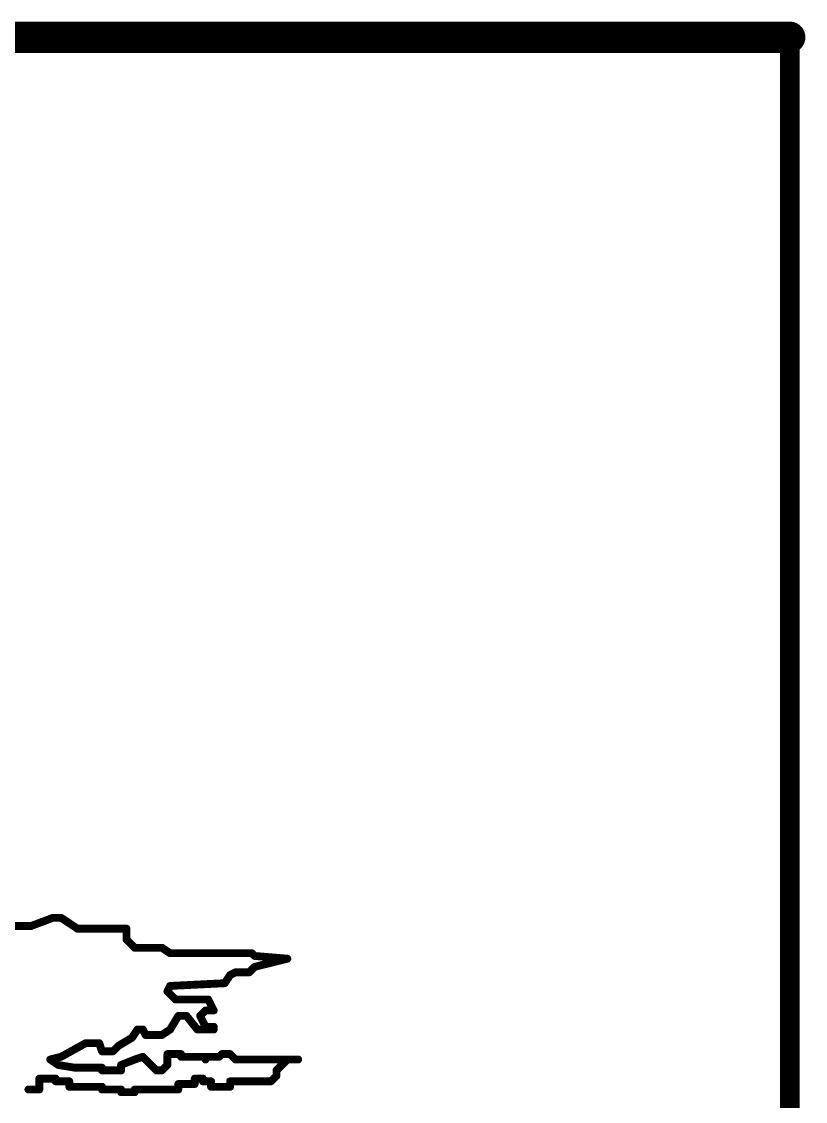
# Model space of a CAD drawing. Extents: x 0 to 104, y 0 to 74.
# Drawn here: x 48.92 to 53.99, y 39.38 to 46.37 of the extents above; entities that cross this region are included whole.
import ezdxf

# ---------------------------------------------------------------- set-up
doc = ezdxf.new("R2010")
doc.units = 0
doc.layers.add('21', color=251, linetype='CONTINUOUS')

msp = doc.modelspace()

# ---------------------------------------------------------------- linework, layer by layer
at = {"layer": '21'}
for points, const_width in [([(53.8884, 46.2684), (40.0916, 46.2684)], 0.2032), ([(53.8884, 32.4716), (53.8884, 46.2684)], 0.127), ([(49.1222, 40.5718), (48.9812, 40.5189)], 0.0508), ([(49.1751, 40.5718), (49.1222, 40.5718)], 0.0508), ([(49.2809, 40.5013), (49.1751, 40.5718)], 0.0508), ([(48.9812, 40.5189), (48.7696, 40.5189)], 0.0508), ([(49.5983, 40.5013), (49.2809, 40.5013)], 0.0508), ([(49.5983, 40.4308), (49.5983, 40.5013)], 0.0508), ([(49.6512, 40.3779), (49.5983, 40.4308)], 0.0508), ([(49.8275, 40.3779), (49.6512, 40.3779)], 0.0508), ([(49.8804, 40.3426), (49.8275, 40.3779)], 0.0508), ([(50.4094, 40.3426), (49.8804, 40.3426)], 0.0508), ([(50.427, 40.325), (50.4094, 40.3426)], 0.0508), ([(50.6386, 40.3073), (50.427, 40.325)], 0.0508), ([(50.427, 40.2544), (50.6386, 40.3073)], 0.0508), ([(50.2683, 40.2015), (50.3036, 40.2192)], 0.0508), ([(50.3036, 40.2192), (50.3917, 40.2192)], 0.0508), ([(50.3917, 40.2192), (50.427, 40.2544)], 0.0508), ([(49.8804, 40.131), (50.233, 40.1486)], 0.0508), ([(50.233, 40.1486), (50.2683, 40.2015)], 0.0508), ([(49.8628, 40.0957), (49.8804, 40.131)], 0.0508), ([(49.9157, 40.0428), (49.8628, 40.0957)], 0.0508), ([(50.1273, 40.0428), (49.9157, 40.0428)], 0.0508), ([(50.1625, 39.9723), (50.1273, 40.0428)], 0.0508), ([(49.8804, 39.8489), (49.9333, 39.9371)], 0.0508), ([(49.9333, 39.9371), (49.9862, 39.9371)], 0.0508), ([(49.9862, 39.9371), (50.0567, 39.8489)], 0.0508), ([(50.0744, 39.9371), (50.1096, 39.9723)], 0.0508), ([(50.1096, 39.8665), (50.0744, 39.9371)], 0.0508), ([(50.1096, 39.9723), (50.1625, 39.9723)], 0.0508), ([(50.1625, 39.8665), (50.1096, 39.8665)], 0.0508), ([(50.1625, 39.8489), (50.1625, 39.8665)], 0.0508), ([(49.5454, 39.7431), (49.6336, 39.796)], 0.0508), ([(49.6336, 39.796), (49.6688, 39.8489)], 0.0508), ([(49.6688, 39.8489), (49.7041, 39.8489)], 0.0508), ([(49.7041, 39.8489), (49.7217, 39.8136)], 0.0508), ([(49.7217, 39.8136), (49.8275, 39.8136)], 0.0508), ([(49.8275, 39.8136), (49.8804, 39.8489)], 0.0508), ([(50.0567, 39.8489), (50.1625, 39.8489)], 0.0508), ([(49.1751, 39.6726), (49.3338, 39.7607)], 0.0508), ([(49.3338, 39.7607), (49.422, 39.7607)], 0.0508), ([(49.422, 39.7607), (49.4396, 39.7078)], 0.0508), ([(49.5101, 39.7078), (49.5454, 39.7431)], 0.0508), ([(49.1046, 39.6549), (49.1751, 39.6726)], 0.0508), ([(49.4396, 39.7078), (49.5101, 39.7078)], 0.0508), ([(49.7041, 39.6726), (49.6512, 39.6549)], 0.0508), ([(49.7922, 39.5844), (49.7041, 39.6726)], 0.0508), ([(49.9509, 39.6902), (49.8628, 39.6902)], 0.0508), ([(49.8628, 39.6902), (49.8628, 39.6197)], 0.0508), ([(49.9509, 39.6726), (49.9509, 39.6902)], 0.0508), ([(50.1096, 39.6726), (49.9509, 39.6726)], 0.0508), ([(50.1978, 39.6726), (50.1096, 39.6726)], 0.0508), ([(50.1096, 39.6549), (50.1096, 39.6726)], 0.0508), ([(50.2154, 39.6902), (50.1978, 39.6726)], 0.0508), ([(50.2683, 39.6902), (50.2154, 39.6902)], 0.0508), ([(50.3036, 39.6549), (50.2683, 39.6902)], 0.0508), ([(49.1575, 39.6197), (49.1046, 39.6549)], 0.0508), ([(49.2633, 39.602), (49.1575, 39.6197)], 0.0508), ([(49.4396, 39.602), (49.2633, 39.602)], 0.0508), ([(49.4396, 39.5844), (49.4396, 39.602)], 0.0508), ([(49.6512, 39.6549), (49.563, 39.6197)], 0.0508), ([(49.563, 39.6197), (49.563, 39.5844)], 0.0508), ([(49.8628, 39.6197), (49.8275, 39.5844)], 0.0508), ([(50.6386, 39.6549), (50.3036, 39.6549)], 0.0508), ([(50.5681, 39.5844), (50.6033, 39.6197)], 0.0508), ([(50.6033, 39.6197), (50.6386, 39.6549)], 0.0508), ([(50.6386, 39.6549), (50.7091, 39.6549)], 0.0508), ([(49.0341, 39.461), (49.0341, 39.5315)], 0.0508), ([(49.0341, 39.5315), (49.1399, 39.5315)], 0.0508), ([(49.1399, 39.5315), (49.1399, 39.5139)], 0.0508), ([(49.563, 39.5844), (49.4396, 39.5844)], 0.0508), ([(49.8275, 39.5844), (49.7922, 39.5844)], 0.0508), ([(50.0391, 39.4963), (50.0391, 39.5315)], 0.0508), ([(50.0391, 39.5315), (50.092, 39.5315)], 0.0508), ([(50.092, 39.5315), (50.092, 39.5139)], 0.0508), ([(50.5328, 39.5139), (50.5681, 39.5492)], 0.0508), ([(50.5681, 39.5492), (50.5681, 39.5844)], 0.0508), ([(48.9635, 39.461), (49.0341, 39.461)], 0.0508), ([(49.1399, 39.5139), (49.228, 39.5139)], 0.0508), ([(49.228, 39.5139), (49.228, 39.4786)], 0.0508), ([(49.228, 39.4786), (49.4396, 39.4786)], 0.0508), ([(49.4396, 39.4786), (49.4396, 39.461)], 0.0508), ([(49.4396, 39.461), (49.563, 39.461)], 0.0508), ([(49.563, 39.461), (49.563, 39.4434)], 0.0508), ([(49.6512, 39.4434), (49.6512, 39.461)], 0.0508), ([(49.6512, 39.461), (49.9333, 39.461)], 0.0508), ([(49.9333, 39.461), (49.9333, 39.4963)], 0.0508), ([(49.9333, 39.4963), (50.0391, 39.4963)], 0.0508), ([(50.092, 39.5139), (50.1449, 39.5139)], 0.0508), ([(50.1449, 39.5139), (50.1449, 39.4786)], 0.0508), ([(50.1449, 39.4786), (50.2683, 39.4786)], 0.0508), ([(50.2683, 39.4786), (50.2683, 39.5139)], 0.0508), ([(50.2683, 39.5139), (50.5328, 39.5139)], 0.0508), ([(49.563, 39.4434), (49.6512, 39.4434)], 0.0508)]:
    msp.add_lwpolyline(points, dxfattribs=dict(at, const_width=const_width))
for points, const_width in [([(53.9202, 46.2684, 1), (53.8567, 46.2684)], 0.0635), ([(53.8884, 46.2176, 1), (53.8884, 46.3192)], 0.1016), ([(49.1222, 40.5845, 1), (49.1222, 40.5591)], 0.0254), ([(49.1267, 40.5599, 1), (49.1177, 40.5837)], 0.0254), ([(49.1821, 40.5824, 1), (49.1681, 40.5612)], 0.0254), ([(49.1751, 40.5591, 1), (49.1751, 40.5845)], 0.0254), ([(48.9767, 40.5308, 1), (48.9857, 40.507)], 0.0254), ([(48.9812, 40.5062, 1), (48.9812, 40.5316)], 0.0254), ([(49.2809, 40.514, 1), (49.2809, 40.4886)], 0.0254), ([(49.2739, 40.4907, 1), (49.2879, 40.5119)], 0.0254), ([(49.611, 40.5013, 1), (49.5856, 40.5013)], 0.0254), ([(49.5983, 40.4886, 1), (49.5983, 40.514)], 0.0254), ([(49.6073, 40.4398, 1), (49.5893, 40.4218)], 0.0254), ([(49.5856, 40.4308, 1), (49.611, 40.4308)], 0.0254), ([(49.6512, 40.3906, 1), (49.6512, 40.3652)], 0.0254), ([(49.6422, 40.3689, 1), (49.6602, 40.3869)], 0.0254), ([(49.8345, 40.3885, 1), (49.8205, 40.3673)], 0.0254), ([(49.8275, 40.3652, 1), (49.8275, 40.3906)], 0.0254), ([(49.8804, 40.3553, 1), (49.8804, 40.3299)], 0.0254), ([(49.8734, 40.332, 1), (49.8874, 40.3532)], 0.0254), ([(50.4184, 40.3516, 1), (50.4004, 40.3336)], 0.0254), ([(50.4094, 40.3299, 1), (50.4094, 40.3553)], 0.0254), ([(50.4281, 40.3377, 1), (50.4259, 40.3123)], 0.0254), ([(50.418, 40.316, 1), (50.436, 40.334)], 0.0254), ([(50.6417, 40.295, 1), (50.6355, 40.3196)], 0.0254), ([(50.6375, 40.2946, 1), (50.6397, 40.32)], 0.0254), ([(50.3036, 40.2319, 1), (50.3036, 40.2065)], 0.0254), ([(50.3093, 40.2078, 1), (50.2979, 40.2306)], 0.0254), ([(50.3827, 40.2282, 1), (50.4007, 40.2102)], 0.0254), ([(50.3917, 40.2065, 1), (50.3917, 40.2319)], 0.0254), ([(50.4239, 40.2667, 1), (50.4301, 40.2421)], 0.0254), ([(50.436, 40.2454, 1), (50.418, 40.2634)], 0.0254), ([(50.2336, 40.1359, 1), (50.2324, 40.1613)], 0.0254), ([(50.2626, 40.2129, 1), (50.274, 40.1901)], 0.0254), ([(50.2789, 40.1945, 1), (50.2577, 40.2085)], 0.0254), ([(49.8718, 40.1047, 1), (49.8538, 40.0867)], 0.0254), ([(49.8514, 40.1014, 1), (49.8742, 40.09)], 0.0254), ([(49.8798, 40.1437, 1), (49.881, 40.1183)], 0.0254), ([(49.8918, 40.1253, 1), (49.869, 40.1367)], 0.0254), ([(50.2224, 40.1556, 1), (50.2436, 40.1416)], 0.0254), ([(49.9157, 40.0555, 1), (49.9157, 40.0301)], 0.0254), ([(49.9067, 40.0338, 1), (49.9247, 40.0518)], 0.0254), ([(50.1387, 40.0485, 1), (50.1159, 40.0371)], 0.0254), ([(50.1273, 40.0301, 1), (50.1273, 40.0555)], 0.0254), ([(49.9333, 39.9498, 1), (49.9333, 39.9244)], 0.0254), ([(49.9442, 39.9306, 1), (49.9224, 39.9436)], 0.0254), ([(49.9961, 39.945, 1), (49.9763, 39.9292)], 0.0254), ([(49.9862, 39.9244, 1), (49.9862, 39.9498)], 0.0254), ([(50.0858, 39.9428, 1), (50.063, 39.9314)], 0.0254), ([(50.1096, 39.985, 1), (50.1096, 39.9596)], 0.0254), ([(50.1186, 39.9633, 1), (50.1006, 39.9813)], 0.0254), ([(50.1511, 39.9666, 1), (50.1739, 39.978)], 0.0254), ([(50.1625, 39.9596, 1), (50.1625, 39.985)], 0.0254), ([(50.0654, 39.9461, 1), (50.0834, 39.9281)], 0.0254), ([(50.1096, 39.8792, 1), (50.1096, 39.8538)], 0.0254), ([(50.1752, 39.8665, 1), (50.1498, 39.8665)], 0.0254), ([(50.1625, 39.8538, 1), (50.1625, 39.8792)], 0.0254), ([(49.6401, 39.7851, 1), (49.6271, 39.8069)], 0.0254), ([(49.6688, 39.8616, 1), (49.6688, 39.8362)], 0.0254), ([(49.6794, 39.8419, 1), (49.6582, 39.8559)], 0.0254), ([(49.7155, 39.8546, 1), (49.6927, 39.8432)], 0.0254), ([(49.7041, 39.8362, 1), (49.7041, 39.8616)], 0.0254), ([(49.7217, 39.8263, 1), (49.7217, 39.8009)], 0.0254), ([(49.7103, 39.8079, 1), (49.7331, 39.8193)], 0.0254), ([(49.8205, 39.8242, 1), (49.8345, 39.803)], 0.0254), ([(49.8275, 39.8009, 1), (49.8275, 39.8263)], 0.0254), ([(49.8695, 39.8554, 1), (49.8913, 39.8424)], 0.0254), ([(49.8874, 39.8383, 1), (49.8734, 39.8595)], 0.0254), ([(50.0567, 39.8616, 1), (50.0567, 39.8362)], 0.0254), ([(50.0468, 39.841, 1), (50.0666, 39.8568)], 0.0254), ([(50.0982, 39.8608, 1), (50.121, 39.8722)], 0.0254), ([(50.1498, 39.8489, 1), (50.1752, 39.8489)], 0.0254), ([(50.1625, 39.8362, 1), (50.1625, 39.8616)], 0.0254), ([(49.3338, 39.7734, 1), (49.3338, 39.748)], 0.0254), ([(49.34, 39.7496, 1), (49.3276, 39.7718)], 0.0254), ([(49.4341, 39.7647, 1), (49.4099, 39.7567)], 0.0254), ([(49.422, 39.748, 1), (49.422, 39.7734)], 0.0254), ([(49.5389, 39.754, 1), (49.5519, 39.7322)], 0.0254), ([(49.5544, 39.7341, 1), (49.5364, 39.7521)], 0.0254), ([(49.623, 39.803, 1), (49.6442, 39.789)], 0.0254), ([(49.1689, 39.6837, 1), (49.1813, 39.6615)], 0.0254), ([(49.1782, 39.6603, 1), (49.172, 39.6849)], 0.0254), ([(49.4396, 39.7205, 1), (49.4396, 39.6951)], 0.0254), ([(49.4275, 39.7038, 1), (49.4517, 39.7118)], 0.0254), ([(49.5011, 39.7168, 1), (49.5191, 39.6988)], 0.0254), ([(49.5101, 39.6951, 1), (49.5101, 39.7205)], 0.0254), ([(49.7131, 39.6816, 1), (49.6951, 39.6636)], 0.0254), ([(49.7081, 39.6606, 1), (49.7001, 39.6846)], 0.0254), ([(49.8628, 39.7029, 1), (49.8628, 39.6775)], 0.0254), ([(49.8755, 39.6902, 1), (49.8501, 39.6902)], 0.0254), ([(49.9636, 39.6902, 1), (49.9382, 39.6902)], 0.0254), ([(49.9509, 39.6853, 1), (49.9509, 39.6599)], 0.0254), ([(49.9382, 39.6726, 1), (49.9636, 39.6726)], 0.0254), ([(49.9509, 39.6775, 1), (49.9509, 39.7029)], 0.0254), ([(50.1096, 39.6853, 1), (50.1096, 39.6599)], 0.0254), ([(50.1223, 39.6726, 1), (50.0969, 39.6726)], 0.0254), ([(50.1096, 39.6599, 1), (50.1096, 39.6853)], 0.0254), ([(50.1888, 39.6816, 1), (50.2068, 39.6636)], 0.0254), ([(50.1978, 39.6599, 1), (50.1978, 39.6853)], 0.0254), ([(50.2154, 39.7029, 1), (50.2154, 39.6775)], 0.0254), ([(50.2244, 39.6812, 1), (50.2064, 39.6992)], 0.0254), ([(50.2773, 39.6992, 1), (50.2593, 39.6812)], 0.0254), ([(50.2683, 39.6775, 1), (50.2683, 39.7029)], 0.0254), ([(49.1116, 39.6655, 1), (49.0976, 39.6443)], 0.0254), ([(49.1015, 39.6672, 1), (49.1077, 39.6426)], 0.0254), ([(49.1596, 39.6322, 1), (49.1554, 39.6072)], 0.0254), ([(49.1505, 39.6091, 1), (49.1645, 39.6303)], 0.0254), ([(49.2633, 39.6147, 1), (49.2633, 39.5893)], 0.0254), ([(49.2612, 39.5895, 1), (49.2654, 39.6145)], 0.0254), ([(49.4523, 39.602, 1), (49.4269, 39.602)], 0.0254), ([(49.4396, 39.5893, 1), (49.4396, 39.6147)], 0.0254), ([(49.5757, 39.6197, 1), (49.5503, 39.6197)], 0.0254), ([(49.5583, 39.6315, 1), (49.5677, 39.6079)], 0.0254), ([(49.6472, 39.6669, 1), (49.6552, 39.6429)], 0.0254), ([(49.6559, 39.6431, 1), (49.6465, 39.6667)], 0.0254), ([(49.8501, 39.6197, 1), (49.8755, 39.6197)], 0.0254), ([(49.8718, 39.6107, 1), (49.8538, 39.6287)], 0.0254), ([(50.0969, 39.6549, 1), (50.1223, 39.6549)], 0.0254), ([(50.3036, 39.6676, 1), (50.3036, 39.6422)], 0.0254), ([(50.2946, 39.6459, 1), (50.3126, 39.6639)], 0.0254), ([(50.5943, 39.6287, 1), (50.6123, 39.6107)], 0.0254), ([(50.6123, 39.6107, 1), (50.5943, 39.6287)], 0.0254), ([(50.6386, 39.6676, 1), (50.6386, 39.6422)], 0.0254), ([(50.6476, 39.6459, 1), (50.6296, 39.6639)], 0.0254), ([(50.6386, 39.6422, 1), (50.6386, 39.6676)], 0.0254), ([(50.7091, 39.6422, 1), (50.7091, 39.6676)], 0.0254), ([(49.0468, 39.5315, 1), (49.0214, 39.5315)], 0.0254), ([(49.0341, 39.5442, 1), (49.0341, 39.5188)], 0.0254), ([(49.1526, 39.5315, 1), (49.1272, 39.5315)], 0.0254), ([(49.1399, 39.5188, 1), (49.1399, 39.5442)], 0.0254), ([(49.4396, 39.5971, 1), (49.4396, 39.5717)], 0.0254), ([(49.4269, 39.5844, 1), (49.4523, 39.5844)], 0.0254), ([(49.5503, 39.5844, 1), (49.5757, 39.5844)], 0.0254), ([(49.563, 39.5717, 1), (49.563, 39.5971)], 0.0254), ([(49.7922, 39.5971, 1), (49.7922, 39.5717)], 0.0254), ([(49.7832, 39.5754, 1), (49.8012, 39.5934)], 0.0254), ([(49.8185, 39.5934, 1), (49.8365, 39.5754)], 0.0254), ([(49.8275, 39.5717, 1), (49.8275, 39.5971)], 0.0254), ([(50.0518, 39.5315, 1), (50.0264, 39.5315)], 0.0254), ([(50.0391, 39.5442, 1), (50.0391, 39.5188)], 0.0254), ([(50.1047, 39.5315, 1), (50.0793, 39.5315)], 0.0254), ([(50.092, 39.5188, 1), (50.092, 39.5442)], 0.0254), ([(50.5808, 39.5844, 1), (50.5554, 39.5844)], 0.0254), ([(50.5591, 39.5934, 1), (50.5771, 39.5754)], 0.0254), ([(50.5554, 39.5492, 1), (50.5808, 39.5492)], 0.0254), ([(50.5771, 39.5402, 1), (50.5591, 39.5582)], 0.0254), ([(48.9635, 39.4737, 1), (48.9635, 39.4483)], 0.0254), ([(49.0214, 39.461, 1), (49.0468, 39.461)], 0.0254), ([(49.0341, 39.4483, 1), (49.0341, 39.4737)], 0.0254), ([(49.1399, 39.5266, 1), (49.1399, 39.5012)], 0.0254), ([(49.1272, 39.5139, 1), (49.1526, 39.5139)], 0.0254), ([(49.2407, 39.5139, 1), (49.2153, 39.5139)], 0.0254), ([(49.228, 39.4913, 1), (49.228, 39.4659)], 0.0254), ([(49.2153, 39.4786, 1), (49.2407, 39.4786)], 0.0254), ([(49.228, 39.5012, 1), (49.228, 39.5266)], 0.0254), ([(49.4523, 39.4786, 1), (49.4269, 39.4786)], 0.0254), ([(49.4396, 39.4737, 1), (49.4396, 39.4483)], 0.0254), ([(49.4269, 39.461, 1), (49.4523, 39.461)], 0.0254), ([(49.4396, 39.4659, 1), (49.4396, 39.4913)], 0.0254), ([(49.5757, 39.461, 1), (49.5503, 39.461)], 0.0254), ([(49.563, 39.4483, 1), (49.563, 39.4737)], 0.0254), ([(49.6639, 39.461, 1), (49.6385, 39.461)], 0.0254), ([(49.6512, 39.4737, 1), (49.6512, 39.4483)], 0.0254), ([(49.946, 39.4963, 1), (49.9206, 39.4963)], 0.0254), ([(49.9333, 39.509, 1), (49.9333, 39.4836)], 0.0254), ([(49.9206, 39.461, 1), (49.946, 39.461)], 0.0254), ([(49.9333, 39.4483, 1), (49.9333, 39.4737)], 0.0254), ([(50.0264, 39.4963, 1), (50.0518, 39.4963)], 0.0254), ([(50.0391, 39.4836, 1), (50.0391, 39.509)], 0.0254), ([(50.092, 39.5266, 1), (50.092, 39.5012)], 0.0254), ([(50.0793, 39.5139, 1), (50.1047, 39.5139)], 0.0254), ([(50.1576, 39.5139, 1), (50.1322, 39.5139)], 0.0254), ([(50.1449, 39.4913, 1), (50.1449, 39.4659)], 0.0254), ([(50.1322, 39.4786, 1), (50.1576, 39.4786)], 0.0254), ([(50.1449, 39.5012, 1), (50.1449, 39.5266)], 0.0254), ([(50.281, 39.5139, 1), (50.2556, 39.5139)], 0.0254), ([(50.2683, 39.5266, 1), (50.2683, 39.5012)], 0.0254), ([(50.2556, 39.4786, 1), (50.281, 39.4786)], 0.0254), ([(50.2683, 39.4659, 1), (50.2683, 39.4913)], 0.0254), ([(50.5238, 39.5229, 1), (50.5418, 39.5049)], 0.0254), ([(50.5328, 39.5012, 1), (50.5328, 39.5266)], 0.0254), ([(49.563, 39.4561, 1), (49.563, 39.4307)], 0.0254), ([(49.5503, 39.4434, 1), (49.5757, 39.4434)], 0.0254), ([(49.6385, 39.4434, 1), (49.6639, 39.4434)], 0.0254), ([(49.6512, 39.4307, 1), (49.6512, 39.4561)], 0.0254)]:
    msp.add_lwpolyline(points, format="xyb", dxfattribs=dict(at, const_width=const_width))

doc.saveas('drawing.dxf')
